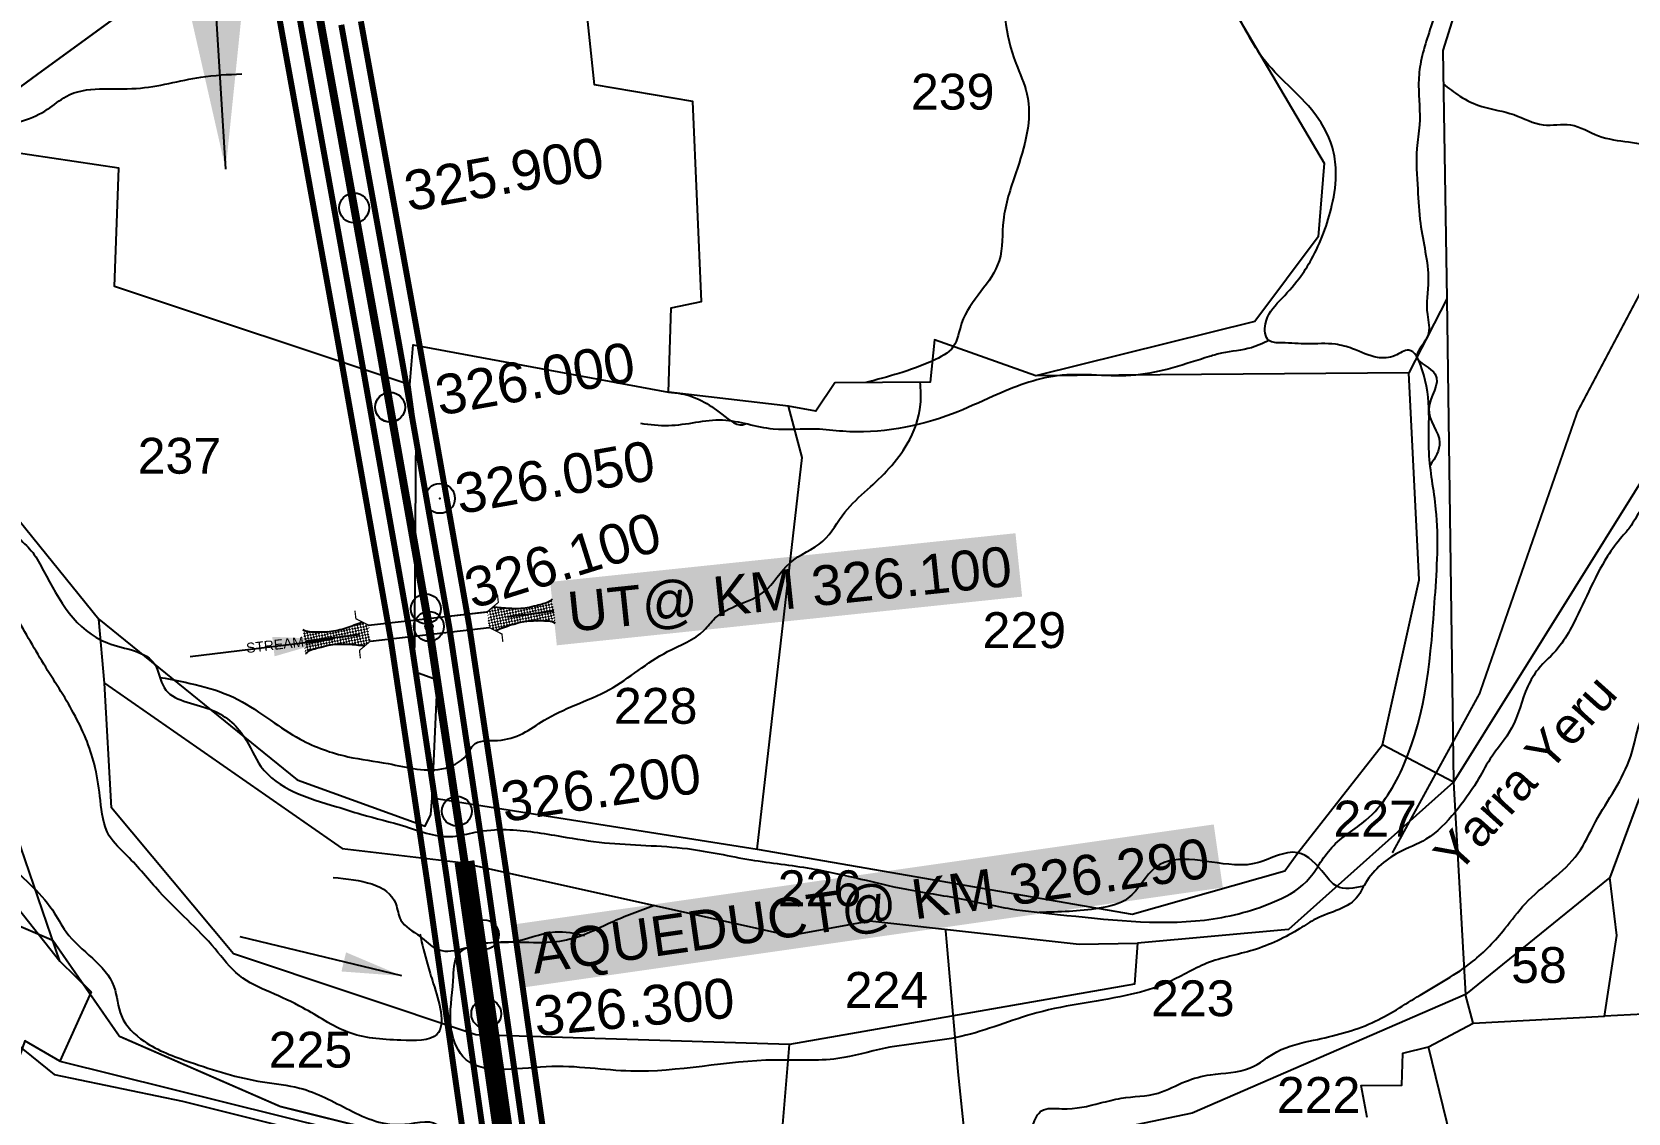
# Model space of a CAD drawing. Header units: feet. Extents: x 788859 to 794437, y 1564731 to 1569692.
# Drawn here: x 791154 to 791956, y 1567251 to 1567794 of the extents above; entities that cross this region are included whole.
import ezdxf
from ezdxf.enums import TextEntityAlignment as Align

# ---------------------------------------------------------------- set-up
doc = ezdxf.new("R2010")
doc.units = ezdxf.units.FT
doc.header["$LTSCALE"] = 15
doc.header["$MEASUREMENT"] = 0
doc.header["$PDMODE"] = 32
doc.header["$PDSIZE"] = 15
doc.linetypes.add('HIDDEN2', pattern=[0.1875, 0.125, -0.0625])
for name, color, linetype in [('CANAL1', 7, 'Continuous'), ('CSMark', 72, 'Continuous'), ('HILL', 17, 'Continuous'), ('PLOT', 7, 'Continuous'), ('PLOT NO', 7, 'Continuous'), ('ROADS', 6, 'Continuous'), ('STRUCTURE', 5, 'Continuous'), ('TANKS-STREAM', 4, 'Continuous'), ('text2', 7, 'Continuous'), ('VILLAGE STONES', 240, 'Continuous')]:
    doc.layers.add(name, color=color, linetype=linetype)
doc.styles.get("Standard").update_dxf_attribs({"font": 'arial.ttf'})
doc.dimstyles.get("Standard").update_dxf_attribs({"dimtxt": 0.18, "dimasz": 30, "dimexe": 0.18, "dimexo": 0.0625, "dimgap": 0.09, "dimtad": 0, "dimtih": 1, "dimtoh": 1, "dimdec": 4, "dimzin": 0, "dimdsep": 46, "dimtxsty": 'Standard', "dimcen": 0.09, "dimadec": 0, "dimazin": 0, "dimtfac": 1, "dimtdec": 4, "dimtofl": 0, "dimtmove": 0, "dimatfit": 3, "dimfxl": 1, "dimtolj": 1, "dimtzin": 0, "dimarcsym": 0})

# ---------------------------------------------------------------- blocks, each defined once
blk = doc.blocks.new('UT')
at = {"layer": 'STRUCTURE'}
h = blk.add_hatch(dxfattribs=at)
h.set_pattern_fill('DASH', color=150, scale=7.999999999999998, angle=-39.62775206685995, style=0)
h.set_pattern_definition([(320.37224793314, (-4370.464045089087, -6260.881149863359), (1.408001531132492, 0.1324072820072919), [0.9999999999999998, -0.9999999999999998])])
h.paths.add_polyline_path([(765162.9675066409, 1700681.885966053), (765165.5706946704, 1700680.616418319), (765167.2115574566, 1700680.268093512), (765169.1204505624, 1700680.006090325), (765172.4158343371, 1700679.627599867), (765176.4119631688, 1700679.345266073), (765179.5041916154, 1700679.470832215), (765183.0623928958, 1700679.941976878), (765187.653863331, 1700680.880728189), (765188.8854408305, 1700681.172290679), (765193.0594222734, 1700682.222896261), (765196.0594222734, 1700680.222896261), (765196.0594222732, 1700672.222896261), (765193.059422273, 1700670.222896261), (765190.5057321201, 1700670.796857346), (765188.1290725247, 1700671.306258218), (765185.4941448105, 1700671.815650651), (765183.6163483107, 1700672.12764564), (765180.9986007552, 1700672.46166047), (765180.3290960666, 1700672.523134715), (765178.4873260654, 1700672.631123998), (765176.6762091704, 1700672.636509361), (765174.5831391418, 1700672.500406373), (765172.534028191, 1700672.254105192), (765170.4159507004, 1700671.954846333), (765168.4528082367, 1700671.66088667), (765166.101004961, 1700671.20675446), (765164.9649718658, 1700670.843101195), (765162.9701249787, 1700669.702226759)])
h.paths.add_polyline_path([(765259.0594222734, 1700682.22289626), (765256.0594222734, 1700680.22289626), (765256.0594222732, 1700672.22289626), (765259.0594222732, 1700670.22289626), (765261.9351070337, 1700670.954361328), (765264.4002490969, 1700671.550062475), (765266.3788792096, 1700671.989210923), (765269.093032495, 1700672.510050664), (765272.6518334274, 1700672.97822495), (765276.0687944656, 1700673.093904169), (765278.5781092133, 1700672.933545554), (765281.1683763347, 1700672.653460775), (765283.8680040132, 1700672.3279393), (765286.4420291914, 1700671.859000532), (765287.9990189318, 1700671.256817373), (765289.1513379057, 1700670.559826468), (765289.1487195679, 1700682.743565763), (765287.5893077053, 1700681.791647122), (765285.7373813264, 1700681.170064355), (765283.0007571635, 1700680.681356852), (765281.1888035367, 1700680.417637402), (765276.6898998322, 1700679.872435108), (765272.6690061819, 1700679.859315587), (765268.7030904231, 1700680.287947755), (765264.817948322, 1700680.971872088), (765261.162969874, 1700681.748857019)])
at = {"layer": 'STRUCTURE', "color": 150, "const_width": 0.6280741461245082}
for points in [[(765190.0594222734, 1700688.222896261), (765190.0594222734, 1700684.222896261), (765196.0594222734, 1700680.222896261), (765256.0594222734, 1700680.22289626), (765262.0594222734, 1700684.22289626), (765262.0594222734, 1700688.22289626)], [(765190.0594222732, 1700664.222896261), (765190.0594222732, 1700668.222896261), (765196.0594222732, 1700672.222896261), (765256.0594222732, 1700672.22289626), (765262.0594222732, 1700668.22289626), (765262.0594222732, 1700664.22289626)]]:
    blk.add_lwpolyline(points, dxfattribs=at)
at = {"layer": 'STRUCTURE', "color": 150}
for points in [[(765196.0594222734, 1700680.222896261), (765256.0594222734, 1700680.22289626)], [(765196.0594222732, 1700672.222896261), (765256.0594222732, 1700672.22289626)], [(765196.0594222732, 1700672.222896261), (765256.0594222732, 1700672.22289626)]]:
    blk.add_lwpolyline(points, dxfattribs=at)
at = {"layer": 'STRUCTURE', "color": 0}
blk.add_circle((765226.0594222733, 1700676.222896261), 1.88981828804203, dxfattribs=at)
at = {"layer": 'STRUCTURE', "color": 150}
for points in [[(765162.9675066409, 1700681.885966053), (765164.358628801, 1700681.068441708), (765167.8770977717, 1700680.169164927), (765171.232134209, 1700679.760402754), (765176.060009073, 1700679.351640581), (765184.7336071001, 1700680.250917361), (765193.0594222735, 1700682.222896261)], [(765289.1487195679, 1700682.743565763), (765287.7814574724, 1700681.886733643), (765284.290041913, 1700680.887563977), (765280.948015412, 1700680.383366718), (765276.1337485436, 1700679.837201234), (765267.4380478043, 1700680.488960477), (765259.0594222734, 1700682.22289626)], [(765162.9701249787, 1700669.702226759), (765164.3373870743, 1700670.559058879), (765167.8288026336, 1700671.558228544), (765171.1708291346, 1700672.062425803), (765175.985096003, 1700672.608591288), (765184.6807967423, 1700671.956832044), (765193.0594222732, 1700670.222896261)], [(765289.1513379057, 1700670.559826468), (765287.7602157457, 1700671.377350814), (765284.2417467749, 1700672.276627594), (765280.8867103376, 1700672.685389768), (765276.0588354736, 1700673.09415194), (765267.3852374465, 1700672.19487516), (765259.0594222731, 1700670.22289626)]]:
    blk.add_spline(points, degree=3, dxfattribs=at)
at = {"layer": 'STRUCTURE', "color": 0}
blk.add_text('STREAM', height=5, dxfattribs=at).set_placement((765148.2464563532, 1700675.806984554), align=Align.MIDDLE_CENTER)
for points in [[(765190.8848369633, 1700675.966282922), (765164.2099887003, 1700675.833849112)], [(765289.2568244911, 1700676.692727373), (765265.4033313843, 1700676.382461722)]]:
    blk.add_leader(points, dimstyle='Standard', override={"dimasz": 10, "dimgap": 0.09, "dimtad": 0}, dxfattribs=at)

msp = doc.modelspace()

# ---------------------------------------------------------------- linework, layer by layer
at = {"layer": 'CANAL1', "color": 1, "const_width": 3}
for points in [[(791274.7842579533, 1567821.223731215), (791279.9202526471, 1567792.40156275), (791309.1723630036, 1567630.954361478), (791334.150621703, 1567490.000133381), (791352.4013558332, 1567368.838845611), (791372.6418672767, 1567227.057014778), (791397.5081179168, 1567085.324013167), (791416.4391082356, 1567009.908705946), (791431.6140383123, 1566949.681637852), (791446.9727769133, 1566900.300087129), (791462.845762929, 1566866.954203347), (791485.0945263978, 1566837.161178687), (791517.2132270415, 1566796.167989349), (791551.9469321715, 1566759.215240424), (791583.7534612084, 1566728.424117337), (791617.2327434224, 1566699.761901383), (791659.9961194623, 1566675.131095794), (791705.4715140429, 1566652.832174401), (791750.5723430567, 1566634.583737533), (791805.9863861491, 1566622.895057463), (791910.0153888372, 1566607.638177407), (791970.7999985751, 1566602.593557953)], [(791319.2897459528, 1567799.47590757), (791348.5452703004, 1567638.009863922), (791373.6273016689, 1567496.470038699), (791391.9780982988, 1567374.644465249), (791412.1502882792, 1567233.341216302), (791436.656497895, 1567093.660381533), (791455.2354500963, 1567019.647487094), (791470.1343417052, 1566960.516038374), (791484.3187606849, 1566914.910170371), (791497.262377901, 1566887.718288833), (791516.8667301803, 1566861.466360193), (791547.5906004773, 1566822.25339681), (791580.4466056953, 1566787.298309037), (791610.6963879967, 1566758.014234402), (791640.420592933, 1566732.566807677), (791678.8045755237, 1566710.458440646), (791721.7992219389, 1566689.375957479), (791762.2928231993, 1566672.991670487), (791813.023196367, 1566662.290933477), (791914.5761867008, 1566647.397185073), (791971.989264203, 1566642.632374887)]]:
    msp.add_lwpolyline(points, dxfattribs=at)
at = {"layer": 'CANAL1', "color": 5, "const_width": 3}
for points in [[(791284.7604705796, 1567822.241238208), (791289.7626259736, 1567794.170148955), (791319.0155898278, 1567632.718237089), (791344.0197916945, 1567491.61760971), (791362.2955414496, 1567370.29025052), (791382.5189725274, 1567228.628065159), (791407.2952129113, 1567087.408105259), (791426.1381937008, 1567012.343401233), (791441.2441142547, 1566952.390237679), (791456.3092728562, 1566903.952607939), (791471.449916672, 1566872.145224719), (791493.0375773434, 1566843.237474063), (791524.8075704, 1566802.689341215), (791559.0718505534, 1566766.236007577), (791590.4891929048, 1566735.821646604), (791623.0297058003, 1566707.963127956), (791664.6982334777, 1566683.962932007), (791709.5534410169, 1566661.96812017), (791753.5024630923, 1566644.185720771), (791807.7455887035, 1566632.744026466), (791911.1555883031, 1566617.577929324), (791971.0973149821, 1566612.603262187)], [(791309.4473726264, 1567797.707321365), (791338.7020434762, 1567636.245988311), (791363.7581316774, 1567494.85256237), (791382.0839126824, 1567373.19306034), (791402.2731830286, 1567231.770165921), (791426.8694029005, 1567091.576289441), (791445.5363646311, 1567017.212791807), (791460.5042659511, 1566957.807437941), (791474.982264742, 1566911.257649561), (791488.658224158, 1566882.527267461), (791508.9236792347, 1566855.390064816), (791539.9962571182, 1566815.732044945), (791573.3216873147, 1566780.277541884), (791603.9606562994, 1566750.616705136), (791634.6236305555, 1566724.365581103), (791674.1024615084, 1566701.626604433), (791717.7172949649, 1566680.24001171), (791759.3627031636, 1566663.389687249), (791811.2639938125, 1566652.441964474), (791913.4359872349, 1566637.457433157), (791971.691947796, 1566632.622670653)]]:
    msp.add_lwpolyline(points, dxfattribs=at)
at = {"layer": 'CANAL1', "color": 1, "linetype": 'HIDDEN2', "ltscale": 5, "const_width": 4}
msp.add_lwpolyline([(791294.7366832059, 1567823.2587452), (791299.6049993, 1567795.93873516), (791328.858816652, 1567634.4821127), (791333.9563317741, 1567605.71645028), (791342.6808207048, 1567556.483501019), (791353.4437439245, 1567495.747513275), (791372.189727066, 1567371.74165543), (791382.6512206573, 1567298.460418503), (791392.396077778, 1567230.19911554)], dxfattribs=at)
at = {"layer": 'CSMark', "color": 3}
for p in [(791333.9563317741, 1567605.71645028), (791353.4437439245, 1567495.747513275)]:
    msp.add_point(p, dxfattribs=at)
at = {"layer": 'CSMark', "color": 2}
msp.add_point((791381, 1567341), dxfattribs=at)
at = {"layer": 'HILL'}
msp.add_lwpolyline([(791146.0298040496, 1567286.441080642), (791165.2384718875, 1567270.746381885), (791229.7430755935, 1567257.437118707), (791296.6705121475, 1567240.629399717), (791321.3545951304, 1567228.301217275), (791322.43411216, 1567212.250663208), (791304.2952326019, 1567180.463921894), (791282.6558740798, 1567160.756127026), (791198.3165949136, 1567196.168992773), (791169.7309091343, 1567206.419852679), (791155.3877386744, 1567155.93232754), (791114.4098709245, 1567156.862615384)], dxfattribs=at)
at = {"layer": 'PLOT'}
for points in [[(792143.7442776137, 1568443.306230143), (792102.4202878978, 1568345.092374301), (792090.1029035886, 1568264.837115316), (792088.3016025017, 1568206.054456425), (792049.771254614, 1568076.535682692), (792015.0417362864, 1568029.552779316), (791925.2074121974, 1567921.787848606), (791881.5917694389, 1567845.762057555), (791862.5021511257, 1567784.870708082), (791864.5233481796, 1567660.162649699), (791845.4774682977, 1567623.005930535)], [(791343.8650737053, 1567617.00854681), (791345.6057830203, 1567637.056351094), (791473.6755215377, 1567613.239999779), (791475.1325329538, 1567655.689461946), (791490.2812784724, 1567658.878385156), (791486.0382493583, 1567759.224022724), (791436.6423120673, 1567767.616751948), (791430.9711629781, 1567821.826101325), (791440.2264558205, 1567899.376629547), (791439.322394482, 1567963.837184525), (791452.6397436629, 1568040.11355058), (791418.1746622736, 1568043.669947715), (791428.4860977896, 1568107.145881837), (791412.5071246146, 1568106.667101376), (791408.0329639731, 1568136.359427506), (791374.0510116792, 1568154.83144154), (791296.1584831676, 1568165.147951786), (791304.3110860153, 1568351.038885348), (791309.3833959092, 1568398.17355977)], [(791663.0163821013, 1567914.462724041), (791718.6588896798, 1567871.250171691), (791802.9428469534, 1567728.311473898), (791799.9040291475, 1567691.312965158), (791768.1960740153, 1567648.8600754), (791658.1485755775, 1567621.442407457)], [(791009.2969714219, 1567838.5163088), (791053.979591144, 1567791.707851809), (791055.4650927309, 1567729.983777918), (791054.516490421, 1567649.489850301), (791085.9335247938, 1567626.103571563), (791096.0258668829, 1567616.020859161), (791117.0287406165, 1567586.851150587), (791151.0026675102, 1567544.70872849), (791187.6915873097, 1567499.296203376), (791287.3253263785, 1567418.786761396), (791351.6172090803, 1567395.522071969), (791354.4016216982, 1567401.338154126), (791355.1608245622, 1567409.683077464), (791357.7329653435, 1567468.685102234), (791346.1747838983, 1567472.906812986), (791346.989763294, 1567593.75305776), (791343.8650737053, 1567617.00854681), (791195.5267855773, 1567666.405918039), (791197.7237388968, 1567725.675294973), (791130.3521088476, 1567735.793365691), (791085.2180603612, 1567726.555103679), (791055.4288237506, 1567726.906162939)], [(792193.8291955166, 1567785.239444804), (792049.6966183917, 1567708.620860764), (791867.8342270541, 1567417.612360192)], [(790636.3076666943, 1567743.119753053), (790717.114218038, 1567717.720215106), (790789.257349808, 1567679.538104784), (790868.2842686456, 1567643.942022306), (791014.3890878828, 1567519.976127756), (791066.0080610442, 1567453.264546936), (791112.547758385, 1567397.821805695), (791168.1922723134, 1567327.722862137), (791113.501577205, 1567486.583626034), (791065.7038983745, 1567618.433342619), (791054.516490421, 1567649.489850301)], [(792725.119921517, 1567611.13455639), (792565.1110963402, 1567525.158105423), (792447.1357062618, 1567516.301208103), (792358.383206127, 1567519.774441036), (792306.9423968513, 1567601.879878018), (792212.2194001977, 1567676.80865928), (792080.5980207982, 1567628.747146871), (791960.7791962816, 1567408.584624479), (791946.3242466147, 1567369.657644328), (791873.9118626663, 1567310.966989218)], [(791864.5233481796, 1567660.162649699), (791867.8342270541, 1567417.612360192), (791832.3286525221, 1567436.292735731)], [(791518.2249196155, 1567383.93356435), (791706.5870826184, 1567351.364406268), (791783.2376804408, 1567373.054748643), (791789.7109682853, 1567382.14400061), (791832.3286525221, 1567436.292735731), (791850.6839467122, 1567519.044003175), (791845.4774682977, 1567623.005930535), (791658.1485755775, 1567621.442407457), (791607.3638427726, 1567639.507800859), (791605.0553363897, 1567618.367496775), (791557.3483445819, 1567617.98324569), (791547.7303036479, 1567603.761625939), (791533.9691498331, 1567606.320233049)], [(791355.1608245622, 1567409.683077464), (791518.2249196155, 1567383.93356435), (791540.8501280106, 1567580.590744288), (791533.9691498331, 1567606.320233049), (791473.6755215377, 1567613.239999779)], [(791168.0666747994, 1567277.550133553), (791472.5607934424, 1567201.868184083), (791525.9485648196, 1567199.8022482), (791528.8962943328, 1567219.67993569), (791534.5092592702, 1567285.84526661), (791376.9489837107, 1567290.713349023), (791255.3132085768, 1567331.462004038), (791194.02924589, 1567404.625034303), (791190.5245535993, 1567467.183456208), (791187.6915873097, 1567499.296203376)], [(791190.5245535993, 1567467.183456208), (791309.8096889991, 1567384.329541408), (791369.677168541, 1567377.193655992), (791534.5525964315, 1567340.524556868), (791574.7771063128, 1567347.869886185), (791679.9355309161, 1567336.216254322), (791709.2603434428, 1567336.716863131), (791707.7599948654, 1567316.233033084), (791534.5092592702, 1567285.84526661)], [(791867.8342270541, 1567417.612360192), (791873.9118626663, 1567310.966989218), (791736.7264732708, 1567251.350343111), (791676.4123802048, 1567238.804815771), (791611.8652897748, 1567232.066350609)], [(791867.8342270541, 1567417.612360192), (791784.9815999158, 1567343.558697246), (791709.2603434428, 1567336.716863131)], [(792021.2533960827, 1567377.018307609), (792012.4459205744, 1567326.861634587), (792022.7950754715, 1567329.061426951), (792020.5929056418, 1567287.704284185), (791986.4628847132, 1567304.643262669), (791963.3425091226, 1567301.123486646), (791943.7978506149, 1567300.113249051)], [(791877.7146985765, 1567296.615301376), (791943.7978506149, 1567300.113249051), (791949.876288767, 1567340.522031274), (791946.3242466147, 1567369.657644328)], [(791168.1922723134, 1567327.722862137), (791183.9220568106, 1567312.329727574), (791168.0666747994, 1567277.550133553), (791150.5456209658, 1567287.648901517), (791103.3590763645, 1567152.546580673), (791115.806472158, 1567113.145871251), (791119.7894783039, 1566968.488867548), (791121.1307676199, 1566919.775185858), (791131.0246373889, 1566822.264371976), (791183.7968605666, 1566841.688354545), (791207.0223689006, 1566734.990306897), (791239.2656182295, 1566729.655891593), (791245.8368159572, 1566659.628566665)], [(791824.5335812557, 1567249.170755499), (791821.6251762039, 1567265.265103193), (791841.9603366365, 1567265.415015236), (791842.3993260304, 1567281.558792412), (791855.2812972475, 1567284.779646346), (791877.7146985765, 1567296.615301376), (791873.9118626663, 1567310.966989218)], [(791886.7480891019, 1567122.311973434), (791886.0707453205, 1567141.423503947), (791881.0917870032, 1567179.234712753), (791855.2812972475, 1567284.779646346)]]:
    msp.add_lwpolyline(points, dxfattribs=at)
at = {"layer": 'ROADS', "linetype": 'HIDDEN2', "ltscale": 10, "const_width": 1}
for points in [[(791837.1991917277, 1567382.041825696), (791880.977345802, 1567461.986656127), (791930.1254923526, 1567603.420914673), (791999.9532188532, 1567735.522703723), (792018.4086569579, 1567779.109716964), (792062.5747374509, 1567857.722329631), (792098.9911420248, 1567898.869900826), (792125.0604492861, 1567939.157816546), (792168.4106352222, 1567994.006056421), (792194.099398699, 1568008.119006539), (792264.547145899, 1568046.901896819), (792255.8096061565, 1568107.204347668), (792221.0442934299, 1568207.886232962), (792198.7869694929, 1568272.344428785), (792195.0326103009, 1568329.300922849), (792174.9936310978, 1568412.542694761), (792167.3653698099, 1568444.230435926)], [(791650.758833131, 1568234.77107881), (791618.3220592174, 1568188.496618197), (791613.2556257406, 1568164.878990847), (791587.359190877, 1568115.956588445), (791560.1097114452, 1568077.695507431), (791469.6293461475, 1568044.916855665), (791423.6127344393, 1568015.289041084), (791400.2959149661, 1567993.533972329), (791382.5544995198, 1567976.980869394), (791379.5052027605, 1567962.798476108), (791349.5312992414, 1567942.798431444), (791336.5026325334, 1567923.138836438), (791290.6929438468, 1567873.409238877), (791262.9719942393, 1567854.580328836), (791256.3190262027, 1567845.16579755), (791157.5591207619, 1567773.342817011), (791127.2563106676, 1567751.085920578), (791043.4221781184, 1567727.562862578), (790962.5527214378, 1567673.247288685)], [(791146.4017416327, 1567345.916964869), (791164.6152479036, 1567338.113090842)], [(791164.6152479035, 1567338.113090842), (791198.0340869908, 1567289.983160379), (791278.7621291198, 1567254.766144705), (791365.452684883, 1567233.219225211), (791423.9072162078, 1567205.084441943), (791515.9737418827, 1567175.71364245), (791554.2326946021, 1567163.508380865), (791591.9519090818, 1567168.590587518), (791619.3723899978, 1567162.918256915), (791644.7109184868, 1567143.749964934), (791675.7784220492, 1567100.314717885), (791700.0480465519, 1567083.293305032), (791729.1447414623, 1567071.773357733), (791774.2290143424, 1567062.825904744), (791797.3134663717, 1567071.375584075), (791837.8539145696, 1567079.986123357), (791874.6847156856, 1567092.681143357), (791925.0033056568, 1567099.935375129)], [(791612.8540889809, 1567343.650203928), (791619.1946532252, 1567271.335762477), (791623.1710111272, 1567233.24662394), (791628.5791548202, 1567185.295347941), (791637.9249914921, 1567148.883437071)]]:
    msp.add_lwpolyline(points, dxfattribs=at)
at = {"layer": 'STRUCTURE', "color": 94, "const_width": 10}
msp.add_lwpolyline([(791371.2995985718, 1567377.650958249), (791391.1307383863, 1567239.062633444)], dxfattribs=at)
at = {"layer": 'TANKS-STREAM'}
for points in [[(791348.8756303814, 1567341.311722026), (791352.6860334098, 1567326.109567122), (791355.6484376813, 1567316.492321859), (791357.5002677608, 1567290.969732239), (791339.3550270972, 1567288.010626783), (791312.6922661064, 1567292.079396785), (791290.1032319444, 1567304.285859322), (791273.8094471777, 1567312.053663675), (791258.2565441157, 1567320.561244392), (791246.0361119949, 1567333.877371475), (791218.1392965282, 1567362.548510312), (791201.8455117613, 1567380.673336292), (791192.9579247644, 1567390.660469737), (791188.5141312659, 1567408.415407535), (791185.9217936643, 1567424.690640074), (791175.9236324755, 1567450.583270406), (791161.0655866489, 1567475.205468299), (791145.8827502567, 1567501.0979461), (791130.3298471947, 1567524.77109481), (791114.7765699502, 1567543.265808972), (791072.1294372637, 1567600.708517854), (791044.3277002021, 1567610.457636941), (791013.5725032487, 1567623.956038819), (790995.3988247016, 1567653.745536481), (790958.5859843541, 1567676.087545329), (790940.8785374253, 1567693.309691614), (790907.655979885, 1567706.593329549), (790863.3871754715, 1567730.797286866), (790825.6422460702, 1567741.502842306), (790786.0331385611, 1567765.706799623), (790758.5400662051, 1567778.739828782), (790733.37665521, 1567786.652537783), (790685.6328162545, 1567804.54993973), (790656.741797409, 1567817.582816358), (790636.5875765411, 1567835.017600101), (790605.9491179832, 1567839.924977737), (790593.3672253944, 1567854.819802834), (790579.8536179342, 1567864.128935055), (790551.4284565243, 1567872.041796588), (790532.3230631058, 1567890.66021356), (790521.1394911892, 1567907.416834594), (790484.3262766592, 1567950.704581603), (790481.9577002997, 1567955.682895205), (790470.3078967647, 1567974.301312177), (790460.0560397194, 1567989.196137274), (790448.4066103671, 1568010.141875434), (790429.300842766, 1568036.673153939), (790413.4575739449, 1568053.895147693), (790395.2838953978, 1568079.495528229), (790375.7122703609, 1568099.510215889), (790350.3864640831, 1568121.182917792), (790337.8049456768, 1568128.630406606), (790344.3288206891, 1568143.990604422), (790357.8424281493, 1568159.350802237), (790367.6280535763, 1568163.074394113), (790386.2675895592, 1568174.245474803), (790397.9173930942, 1568186.347453461), (790417.9548755665, 1568202.173176527), (790431.0022514083, 1568210.551410778), (790449.1759299556, 1568228.238929782), (790454.3018584782, 1568237.548062003), (790455.3435830572, 1568246.695968735), (790474.4489764757, 1568269.969028084), (790500.5444765247, 1568289.052970306), (790514.5239414205, 1568323.031585094)], [(792039.2063131864, 1568102.580131343), (792033.7834490645, 1568075.015534088), (792023.3201788054, 1568066.489344563), (792018.5864002053, 1568057.109627197), (792007.625460508, 1568045.586620204), (791999.8612053997, 1568043.256852924), (791991.104546855, 1568025.509089685), (791982.8440900284, 1568016.707886391), (791959.4142673862, 1567991.539931832), (791950.6033878385, 1567978.063036855), (791940.9663129351, 1567968.436792251), (791934.3578726373, 1567961.836004179), (791928.8510261471, 1567955.510229876), (791921.1413662245, 1567945.333805201), (791917.0111378112, 1567937.907823287), (791915.3587470998, 1567929.106772524), (791904.5957565146, 1567905.298023569), (791895.2340800632, 1567890.996239814), (791891.9296728228, 1567883.84527167), (791887.2490216885, 1567873.944013296), (791885.5970051597, 1567867.893100232), (791882.2925979195, 1567861.8423397), (791874.8583364487, 1567851.391053786), (791868.5252946028, 1567840.3895878), (791857.87156536, 1567801.130495086), (791851.2691119851, 1567777.827997214), (791850.3886601408, 1567767.275888171), (791850.8290731544, 1567747.49075998), (791849.5085824793, 1567735.619561041), (791849.9396409257, 1567715.166956279), (791851.2601316008, 1567698.01985535), (791855.2216036257, 1567669.441150425), (791854.781564795, 1567652.294049495), (791855.0004082387, 1567641.584290117), (791849.5490466877, 1567630.949196781), (791858.7415400892, 1567622.26446771), (791855.545667421, 1567604.950955617), (791860.9421084258, 1567587.970113319), (791856.1758396883, 1567576.537334325)], [(790402.3106719309, 1568090.329057353), (790422.6029728078, 1568064.228832045), (790434.2778465822, 1568048.679953123), (790454.0141119979, 1568023.96806688), (790468.8111660478, 1568004.344011646), (790477.4282189676, 1567998.235441786), (790486.3236638008, 1567991.293898992), (790496.8864666526, 1567986.296061396), (790504.3918228324, 1567979.632125403), (790511.3415177336, 1567971.024636744), (790517.7348029909, 1567965.471433015), (790529.4096767653, 1567959.640622486), (790538.5827651465, 1567952.421320361), (790548.3118889891, 1567943.813831702), (790558.0410128315, 1567935.206343043), (790563.3226013487, 1567930.763871579), (790575.5535105845, 1567920.490437055), (790602.8868069365, 1567899.205622017), (790614.8400726242, 1567890.042767226), (790626.5149463986, 1567884.489563497), (790634.8539815878, 1567879.769332701), (790643.749426421, 1567875.882074838), (790651.8104438796, 1567870.884237242), (790657.6480678581, 1567866.163853915), (790662.373620914, 1567861.721382451), (790681.920549894, 1567846.633605375), (790720.2810098026, 1567826.642102458), (790745.5768814661, 1567815.25793567), (790765.3131468818, 1567807.205813143), (790780.0458415108, 1567801.097243282), (790799.2260714651, 1567794.988673421), (790822.575819014, 1567792.212147823), (790835.362763711, 1567791.37917489), (790848.4277261388, 1567788.60249676), (790882.5501930226, 1567776.802224833), (790901.4524052462, 1567768.194736174), (790921.4666883925, 1567762.363925645), (790943.1487037401, 1567756.532962585), (790963.9970400784, 1567750.146785924), (790980.6754846394, 1567742.372270197), (790994.2964825286, 1567735.153120603), (791009.3068207055, 1567727.933971009), (791020.4260332014, 1567722.38061475), (791032.6569424372, 1567713.773126091), (791031.2926723887, 1567704.797732156), (791035.7402077139, 1567688.971093903), (791046.581402479, 1567674.532794715), (791049.0831878723, 1567668.424224854), (791049.687867082, 1567649.279422679), (791058.2280112309, 1567639.186581213), (791070.9496752808, 1567626.677958244), (791080.5074234562, 1567621.806874083), (791097.5110327655, 1567604.563831022), (791105.1185408167, 1567592.288881973), (791113.3108963957, 1567580.403650162), (791120.9184044469, 1567573.779067221), (791142.2116439908, 1567546.039894071), (791147.8685377354, 1567539.80502837), (791154.5005515419, 1567532.79072819), (791159.9621219279, 1567523.633364522), (791192.0991755156, 1567487.457690198), (791215.9343104773, 1567476.474557782), (791220.4749448118, 1567465.031789185), (791243.6140886629, 1567454.107802136), (791260.6826332618, 1567440.315496298), (791269.1194414762, 1567425.47495555), (791285.6459678696, 1567412.704737665), (791307.1618461076, 1567405.229488171), (791319.323157365, 1567401.491710893), (791341.7741181183, 1567395.262336314), (791365.4729781069, 1567390.278836652), (791376.6984584837, 1567392.459117754), (791392.2895281789, 1567393.70499267), (791420.0419091315, 1567390.278836652), (791441.5577873695, 1567387.164149363), (791483.2477247579, 1567384.190553442), (791515.0536266745, 1567378.584116321), (791545.3003093668, 1567374.223554116), (791570.2463202253, 1567368.928585725), (791592.3855868069, 1567363.945086062), (791620.7617302858, 1567358.961433868), (791645.7073669615, 1567353.977934206), (791669.0941585957, 1567351.174715646), (791742.8893440441, 1567348.359599651), (791776.8782277114, 1567357.080876592), (791794.0285166309, 1567367.670813375), (791806.813216232, 1567384.801745997), (791823.9635051514, 1567398.506370069), (791842.984707467, 1567426.227392005), (791858.6135696128, 1567510.227854151), (791859.1119809416, 1567554.542288727), (791855.6227274579, 1567582.923465736), (791852.0361864775, 1567625.069974239), (791845.4086628631, 1567634.386885551), (791838.5360495938, 1567631.689828712), (791829.6993514413, 1567630.709053038), (791817.1810699078, 1567635.122391041), (791808.5902097756, 1567637.329060042), (791794.5991452166, 1567637.574177695), (791781.5899360082, 1567638.064565533), (791775.2078762313, 1567639.29045886), (791773.4896293683, 1567647.626594498), (791780.6080806579, 1567659.15002228), (791790.426259978, 1567670.42833241), (791796.5628559173, 1567679.990361375), (791806.8932913253, 1567707.10949516), (791808.8570020258, 1567724.517271926), (791807.1387551628, 1567736.04085224), (791796.5838101474, 1567755.164910171), (791770.686816705, 1567783.015062918), (791762.8677123163, 1567796.275624422), (791750.7537132284, 1567816.819976048), (791739.0793331292, 1567836.618769827), (791727.755167267, 1567855.823628905)], [(791767.3597687173, 1567910.659190506), (791759.6927656201, 1567909.963038068), (791744.3587594255, 1567918.31747745), (791731.1156860424, 1567918.31747745), (791707.4179486018, 1567916.925172574), (791696.4806960789, 1567912.88747499), (791684.6539308253, 1567897.658777784), (791680.2346995042, 1567884.203262418), (791672.567696407, 1567872.36760325), (791643.990991012, 1567822.936661796), (791648.172856635, 1567778.379245003), (791653.7489269208, 1567763.062671114), (791648.172856635, 1567723.378626451), (791641.9000582006, 1567699.707460647), (791639.7556172658, 1567679.23655214), (791620.9368477797, 1567647.907099391), (791616.760014797, 1567636.165348616), (791606.2095895811, 1567628.937648817), (791572.8147492793, 1567618.107818265)], [(791020.2569972074, 1567721.968946616), (791029.1620762132, 1567741.129445906), (791036.044418232, 1567747.195154497), (791067.6213203492, 1567742.747039378), (791080.1710332276, 1567733.446448905), (791117.0108147277, 1567741.129445906), (791149.8019396389, 1567749.621315908), (791161.9467868584, 1567755.282511733), (791171.2579486482, 1567761.752580559), (791206.4782675127, 1567765.796335443), (791238.8649009475, 1567771.457531267), (791259.5111786391, 1567773.074972208)], [(791862.7742771911, 1567768.080502899), (791871.0884459555, 1567761.872012496), (791882.0714559561, 1567756.729727844), (791898.2020970747, 1567752.615808605), (791912.960236126, 1567747.473523953), (791926.688624444, 1567747.473523953), (791940.7601382788, 1567741.988349144), (791955.8614028469, 1567738.902947847), (791985.3776809494, 1567729.646743956), (791995.673691551, 1567722.790313577), (792027.4440461132, 1567720.341425016), (792042.5453106812, 1567714.856250206), (792052.2845954542, 1567709.996588181), (792062.7451768619, 1567696.634341793)], [(792552.0806363856, 1567541.67195201), (792555.0629522307, 1567529.432906153), (792555.4383956078, 1567524.431936031), (792556.0036474862, 1567514.865870625), (792540.4795564907, 1567507.817403454), (792511.7827384557, 1567506.407710019), (792498.1400379712, 1567504.52806793), (792482.1452251652, 1567504.058119275), (792462.8576047819, 1567506.407710019), (792453.4487813128, 1567509.227096888), (792391.1971315185, 1567559.084363071), (792380.8476127938, 1567569.892114421), (792370.4980940692, 1567586.808740693), (792363.4413829218, 1567601.375776222), (792354.9736288909, 1567614.532965785), (792346.5058748601, 1567629.569949968), (792330.9814096817, 1567641.317446097), (792300.8585814562, 1567674.987795311), (792288.1565762274, 1567695.193604577), (792274.043528115, 1567716.339311152), (792230.7636885226, 1567743.593587588), (792217.5913356659, 1567747.352871767), (792169.13654962, 1567746.882923112), (792138.0876192634, 1567738.424762507), (792115.5068171202, 1567729.96644937), (792097.1598919926, 1567719.158698021), (792078.8129668649, 1567711.640129663), (792066.5816834464, 1567699.892633535), (792044.9415765589, 1567681.566313827), (792033.1806407683, 1567663.710095307), (792013.8695252191, 1567651.291862793), (792011.1865570662, 1567629.300579853), (792005.170073767, 1567615.779145763), (791996.1459100922, 1567603.009080409), (791970.4466695003, 1567564.941256437), (791961.9295233559, 1567554.214346628), (791956.3751556654, 1567545.336877729), (791952.6718696892, 1567540.898219545), (791945.2656719193, 1567530.9110861), (791927.0908708242, 1567495.268355821), (791920.4251805765, 1567484.911334194), (791910.4266452049, 1567474.184424385), (791905.2423441843, 1567465.676843668), (791897.0952647096, 1567444.592912233), (791886.3004685966, 1567429.217308765), (791879.634778349, 1567417.750622592), (791868.6936825719, 1567402.531338825), (791854.0833399156, 1567388.898886803), (791840.3815185677, 1567382.240899527), (791822.9767854263, 1567365.595626276), (791820.0143811549, 1567360.417039196), (791798.90673622, 1567348.950353024), (791790.79432545, 1567344.083909132), (791767.3687491016, 1567333.279144073), (791744.0388332347, 1567326.621004266), (791723.6716958219, 1567316.633870821), (791706.2673368632, 1567311.085548091), (791658.7457624192, 1567301.738435599), (791620.6034510125, 1567289.901861245), (791582.4615137886, 1567283.983497801), (791558.761531252, 1567278.805063254), (791527.284910093, 1567278.06528689), (791454.9056319027, 1567272.475780733), (791412.3199011803, 1567274.695109825), (791370.4746779802, 1567279.873696904), (791364.4965113961, 1567294.884995875), (791365.6604436293, 1567317.972789774), (791368.252781231, 1567331.288916857), (791379.7323316468, 1567336.467351405), (791417.504202201, 1567337.577015951), (791430.8355826964, 1567340.90616212), (791444.9070965312, 1567347.194261214), (791466.264219666, 1567355.712224846)], [(791656.7515177085, 1567245.496371184), (791661.0110643592, 1567252.576559199), (791671.2610504911, 1567253.626584042), (791690.7091952438, 1567256.514304892), (791700.958807193, 1567258.876860789), (791719.6185490405, 1567261.502075428), (791733.2848230338, 1567267.277364597), (791745.8996436985, 1567270.690097869), (791765.8735151154, 1567274.102831141), (791779.2771128679, 1567282.240828738), (791797.6738042919, 1567288.016117907), (791826.980540094, 1567296.782391554), (791851.1594764601, 1567310.695830852), (791877.440571118, 1567327.496838468), (791893.7351042501, 1567344.035339874), (791903.9847161995, 1567356.636095586), (791930.3312928262, 1567381.705820046), (791939.2667752061, 1567397.71930903), (791956.8754379076, 1567430.53380563), (791962.5240996332, 1567449.998923344), (791972.8425611955, 1567465.900912015), (791979.3286437572, 1567474.735519644), (791983.1613969405, 1567480.919592453), (791986.4040640385, 1567490.048585316), (791992.0055787466, 1567501.238884938), (792023.3358944779, 1567553.248671543), (792038.4349139499, 1567563.909992932), (792051.2364517716, 1567595.777270724), (792063.2114200548, 1567618.66015524), (792068.4181720361, 1567632.182046924), (792078.0503825647, 1567642.843368313), (792087.1617308038, 1567648.044072417), (792118.9870902197, 1567673.699211657), (792136.6892985911, 1567674.999387683), (792157.2555011893, 1567682.280312417), (792182.2467881519, 1567687.22095081), (792204.8956915427, 1567687.22095081), (792219.4738487252, 1567684.100619866), (792229.8869785052, 1567676.299563709), (792244.7259410152, 1567664.078000583), (792258.5231789462, 1567652.896547771), (792309.1160448213, 1567610.620387741), (792317.1860426641, 1567599.958913821), (792325.5164716516, 1567587.217219271), (792336.970951828, 1567572.395304093), (792353.1113216963, 1567552.112619098), (792362.0172436446, 1567535.528205798), (792373.1627430047, 1567519.196059873), (792383.1039343495, 1567511.865124149), (792390.6534440855, 1567496.783143258), (792401.0665738657, 1567478.580678893), (792431.2649869923, 1567462.7186534), (792443.7604433823, 1567463.498698003), (792475.2602638674, 1567458.818125322), (792521.0089607772, 1567463.433109583), (792575.6777985771, 1567470.194055425), (792606.6571309555, 1567475.65467271), (792617.0702607355, 1567482.415618551), (792641.8014907362, 1567500.618082917), (792658.4623487112, 1567510.239293991), (792702.0823203591, 1567525.963431271), (792723.429068026, 1567545.466071663), (792739.3090067495, 1567559.507942238), (792756.2306700521, 1567571.989571077), (792760.0691931968, 1567575.784583562), (792783.0442266625, 1567579.27049581), (792792.9368683358, 1567571.469439654), (792797.362326883, 1567555.087282737), (792796.3209764867, 1567539.485322955), (792796.3209764867, 1567517.642396223), (792802.5690788644, 1567493.979314573), (792801.5303477469, 1567474.849155395), (792803.3526173946, 1567456.646843561), (792804.9144558979, 1567441.824928382), (792805.1748870425, 1567426.48288178), (792798.5372604958, 1567385.53008252), (792795.0330397049, 1567362.194180313), (792792.6970172385, 1567348.776162383), (792786.8563997985, 1567329.232338565), (792775.1530881404, 1567292.865085043), (792771.356630677, 1567286.155999812), (792766.1001123993, 1567272.737829351), (792758.5075716551, 1567256.111012375), (792756.1711750061, 1567248.235215926), (792750.9146567283, 1567240.067627274), (792745.9503751232, 1567230.441687732), (792733.669699591, 1567204.652931153), (792729.5813796378, 1567192.693264112), (792726.0771588469, 1567181.608821149), (792722.8648005457, 1567171.399297202), (792704.7416366602, 1567140.634514989), (792701.2374158693, 1567124.007698013), (792697.4409584058, 1567112.631462847), (792694.2286001048, 1567105.922377616), (792689.5561809894, 1567095.421366528), (792678.145854369, 1567076.623420322), (792670.8451761147, 1567051.245735351), (792661.7757363357, 1567022.286312529), (792649.8026389659, 1566994.866692262), (792644.5461206882, 1566975.614508116), (792638.9827726135, 1566957.718936543), (792626.1337135916, 1566945.759269503), (792619.1248978272, 1566927.090669763), (792605.0732156743, 1566902.092329909), (792598.6484990721, 1566883.131937965), (792591.3478208177, 1566872.922566549), (792586.6754017023, 1566856.587541776), (792578.2065251233, 1566846.961449703), (792572.6581443558, 1566837.043717958), (792569.4457860547, 1566832.959999898), (792564.1892677769, 1566827.125986214), (792558.9327494992, 1566817.208254469), (792538.7231429943, 1566785.239848485), (792526.1659464623, 1566776.197188287), (792511.6052646537, 1566764.723053549), (792506.5742522865, 1566759.046861129), (792498.7460521179, 1566750.214767861), (792493.0205817206, 1566743.755059695), (792470.9436924799, 1566717.761261843), (792465.6871742022, 1566706.093387006), (792461.3066175764, 1566696.467294933), (792453.12997767, 1566689.174930358), (792426.4997705724, 1566649.255987633), (792414.8185356925, 1566639.921535232), (792402.2613391604, 1566621.836367366), (792395.5447600684, 1566614.835642464), (792376.2709844443, 1566597.625393613), (792362.2537270978, 1566580.123505091), (792342.9795772911, 1566562.038337226), (792314.0009996986, 1566540.63393772), (792302.612001491, 1566531.883069724), (792290.9307666111, 1566521.090266433), (792282.1700275424, 1566512.63103811), (792270.1969301726, 1566501.254802944), (792257.6397336406, 1566491.920350542), (792235.1535997153, 1566482.586050672), (792196.2161501154, 1566451.202144282), (792187.7472735365, 1566445.6599228), (792169.0575970747, 1566428.449826481), (792150.3387343638, 1566402.363786575), (792139.5338353186, 1566390.112479863), (792132.2331570643, 1566365.90150611), (792122.8883188333, 1566352.191695977), (792116.1717397412, 1566341.398892685), (792114.1275797647, 1566334.981599657), (792113.23590244, 1566289.356769464)], [(791775.2369878474, 1567639.267656046), (791766.449008076, 1567635.641759808), (791751.4936747529, 1567632.8754538), (791745.4008581871, 1567631.215761714), (791708.3313025077, 1567621.861252893), (791668.9339367187, 1567621.532426465), (791636.838114916, 1567611.298083903), (791616.344129575, 1567602.445935185), (791561.2333820309, 1567593.670814727), (791547.939793986, 1567594.777276118), (791526.3378537318, 1567594.777276118), (791500.8590067382, 1567599.203426742), (791473.7184144661, 1567596.437120735), (791459.8710360561, 1567597.543582125)], [(791218.3935522208, 1567470.143088707), (791257.5351199101, 1567459.024194985), (791273.949017317, 1567448.619278558), (791288.7849863655, 1567439.160208159), (791312.7749604785, 1567430.33185431), (791332.9770833298, 1567426.863599678), (791361.7019650657, 1567424.656473083), (791373.3813290324, 1567432.538980905), (791375.5912519358, 1567436.007235537), (791387.9018620823, 1567438.529644141), (791400.5279082273, 1567441.998051304), (791411.2605900154, 1567448.619278558), (791426.7278052438, 1567456.186504371), (791444.0887590118, 1567464.069012194), (791473.3083102496, 1567483.085230559), (791491.6166945614, 1567493.805581526), (791496.9828483642, 1567499.796244762), (791521.6040686569, 1567513.038851802), (791534.7595633056, 1567527.651860447), (791551.276006754, 1567538.578372386), (791562.3241245408, 1567553.082107463), (791573.6876783262, 1567564.433022448), (791593.640595513, 1567587.293179814), (791600.2692416755, 1567607.157166639), (791600.179265545, 1567618.328222962)], [(791473.6755215377, 1567613.239999779), (791480.1306964812, 1567612.499153589), (791500.5000022566, 1567602.306510326), (791512.3502102739, 1567597.463721687), (791512.4908495045, 1567597.543582125)], [(790822.1189210383, 1567249.403633144), (790826.7805097804, 1567262.051950437), (790836.8811970234, 1567270.505230044), (790842.6140498517, 1567277.867758974), (790852.9979933829, 1567307.682881879), (790854.3630117967, 1567330.861066815), (790854.6357909698, 1567339.314346422), (790859.8384269418, 1567365.086782162), (790862.0221570577, 1567385.810892476), (790866.1172122991, 1567404.353348906), (790870.4850467136, 1567416.078880541), (790883.8617033132, 1567425.622758292), (790903.8285035524, 1567432.161957056), (790927.2676424684, 1567439.529638748), (790944.4662009536, 1567440.075090351), (790963.4193020216, 1567435.533168539), (790985.7366892116, 1567428.524964552), (791001.6383208776, 1567428.17079214), (791032.4616756884, 1567424.551041937), (791064.8158178851, 1567432.801173784), (791081.3523279459, 1567442.350245866), (791093.9098986606, 1567437.714669891), (791112.1677683106, 1567417.793788924), (791114.7466353358, 1567412.427588458), (791122.6976430867, 1567402.983161055), (791129.5739981828, 1567392.465371534), (791140.5334346746, 1567378.513189309), (791164.3748582639, 1567353.389011208), (791171.2456006198, 1567342.408594529), (791195.2924505002, 1567314.957705365), (791199.0709471949, 1567300.202903918), (791210.4071856446, 1567287.5068162), (791233.502114789, 1567277.046225882), (791269.9157022176, 1567267.095242334), (791288.4661827227, 1567264.006942944), (791313.5435317017, 1567253.026678796), (791341.3688782768, 1567245.820799418), (791358.8888596834, 1567244.448171067), (791362.7440638274, 1567236.494278639), (791375.2791835814, 1567235.772043364), (791389.2605193905, 1567231.437869059), (791383.2339331589, 1567226.862847974), (791365.1545486469, 1567223.251061474), (791362.0207687084, 1567218.9170397), (791350.9322391923, 1567209.767150061), (791346.1112695532, 1567199.654178369), (791341.5118160602, 1567184.843855562), (791338.1370624762, 1567174.490037091), (791331.146581663, 1567159.561350066), (791326.0842641958, 1567146.558827149), (791324.3109561355, 1567136.417458164), (791321.9697514551, 1567121.583061913), (791312.3274379942, 1567107.617609474), (791306.3012259454, 1567092.20722889), (791302.2031772424, 1567079.927246311), (791300.9979348327, 1567072.94436756), (791297.6231812488, 1567065.239253534), (791290.150378962, 1567057.293292728), (791279.0614752632, 1567062.34985484), (791271.347699331, 1567064.0353247), (791260.0178219868, 1567065.239253534), (791240.2512477741, 1567061.627467034), (791228.6803967846, 1567060.182691422), (791214.45808733, 1567053.922353008), (791208.0427252946, 1567052.168244104), (791195.7489533687, 1567049.519539658), (791184.1781023792, 1567045.907753159), (791172.1253040987, 1567041.573731384), (791161.7596955188, 1567036.758016052)], [(791822.8675083958, 1567365.398432615), (791809.2709729167, 1567365.268534381), (791803.3610068334, 1567371.130068665), (791789.7109682853, 1567382.14400061), (791767.8903597564, 1567376.687695799), (791760.5878105888, 1567375.993068673), (791718.3684047093, 1567374.891793343), (791704.4585377919, 1567359.260852632), (791690.0045130788, 1567354.231650518), (791659.877665019, 1567352.12318874)], [(791305.299538913, 1567369.757897909), (791336.776160072, 1567356.441618295), (791339.368123491, 1567348.304078291), (791348.9962180101, 1567340.166385756), (791357.1432974848, 1567333.878134131), (791383.0081087279, 1567336.945809657), (791394.8668312333, 1567337.428026326), (791416.7636946788, 1567342.385714848), (791431.6055768066, 1567340.598790551)], [(791426.6353539779, 1567341.662799685), (791439.5893375678, 1567344.699528987)]]:
    msp.add_spline(points, degree=3, dxfattribs=at)
at = {"layer": 'text2', "color": 3}
for p in [(791315.9404204356, 1567705.780863068), (791333.9435148247, 1567605.788777292), (791359, 1567560), (791359, 1567560), (791351.8851565267, 1567504.542739549), (791367.4668596816, 1567402.983720306), (791382.2454433169, 1567301.302829594)]:
    msp.add_point(p, dxfattribs=at)
at = {"layer": 'text2', "color": 2}
msp.add_point((791359, 1567560), dxfattribs=at)
msp.add_point((791359, 1567560), dxfattribs=at)

# ---------------------------------------------------------------- block references
at = {"layer": 'STRUCTURE', "color": 0, "rotation": 6.525454022362623}
msp.add_blockref('UT', (224357.6018373561, -209126.3992597228), dxfattribs=at)

# ---------------------------------------------------------------- texts
at = {"layer": 'CSMark', "color": 1}
for s, rotation, p in [('325.900', 10.26982654104604, (791341.3883246811, 1567713.829791771)), ('326.000', 10.04896457793835, (791357.002461948, 1567611.336818707)), ('326.050', 10.04896457793835, (791367.0118671053, 1567561.876551884)), ('326.100', 17.39886016165844, (791372.4471962448, 1567513.936204989)), ('326.200', 8.596322137309315, (791389.8846578519, 1567407.347782179)), ('326.300', 5.460903901091015, (791406.2089118902, 1567299.933398743))]:
    msp.add_text(s, height=20, rotation=rotation, dxfattribs=at).set_placement(p, align=Align.MIDDLE_LEFT)
at = {"layer": 'PLOT NO'}
for s, p in [('239', (791616.4410428889, 1567764.148998385)), ('237', (791228.1842305518, 1567581.384273305)), ('229', (791652.3876503338, 1567493.860950355)), ('228', (791467.2991679348, 1567455.845054469)), ('227', (791828.602689601, 1567399.257151061)), ('226', (791549.5921846975, 1567364.295907843)), ('58', (791910.8154210087, 1567325.765609245)), ('224', (791583.1802916338, 1567313.268772159)), ('223', (791737.0131792496, 1567309.065729821)), ('225', (791293.9528233482, 1567283.243721438)), ('222', (791800.2021566555, 1567260.550128153))]:
    msp.add_text(s, height=18, dxfattribs=at).set_placement(p, align=Align.MIDDLE_CENTER)
at = {"layer": 'PLOT NO', "color": 5}
msp.add_text('Yarra Yeru', height=18, rotation=48.04041761227981, dxfattribs=at).set_placement((791869.9329021485, 1567370.818631965))
at = {"layer": 'STRUCTURE', "color": 5, "char_height": 20, "attachment_point": 1, "bg_fill": 1, "box_fill_scale": 1.3, "bg_fill_color": 7, "bg_fill_true_color": 16777215, "bg_fill_transparency": 4390977}
for s, insert, width, rotation in [('\\pi1.1982;UT@ KM 326.100', (791420.9322552923, 1567512.716249902), 222.9012278308322, 5.972753289608545), ('\\pi0.1;AQUEDUCT@ KM 326.290', (791403.4312986154, 1567341.132887697, -20), 342.437380627558, 8.124542576872024)]:
    msp.add_mtext(s, dxfattribs=dict(at, insert=insert, width=width, rotation=rotation))

# ---------------------------------------------------------------- leaders
at = {"layer": 'PLOT NO', "color": 5}
for points in [[(791305.1362857826, 1567489.231961646), (791233.5673476069, 1567480.515277723)], [(791339.8466756961, 1567320.281681119), (791258.6233776667, 1567339.893770114)]]:
    msp.add_leader(points, dimstyle='Standard', override={"dimgap": 0.09, "dimtad": 0}, dxfattribs=at)
at = {"layer": 'VILLAGE STONES'}
msp.add_leader([(791251.4143855445, 1567725.170388405), (791237.3606725002, 1567956.478783609)], dimstyle='Standard', override={"dimasz": 100, "dimgap": 0.09, "dimtad": 0, "dimtfill": 2, "dimtfillclr": 5}, dxfattribs=at)

doc.saveas('drawing.dxf')
